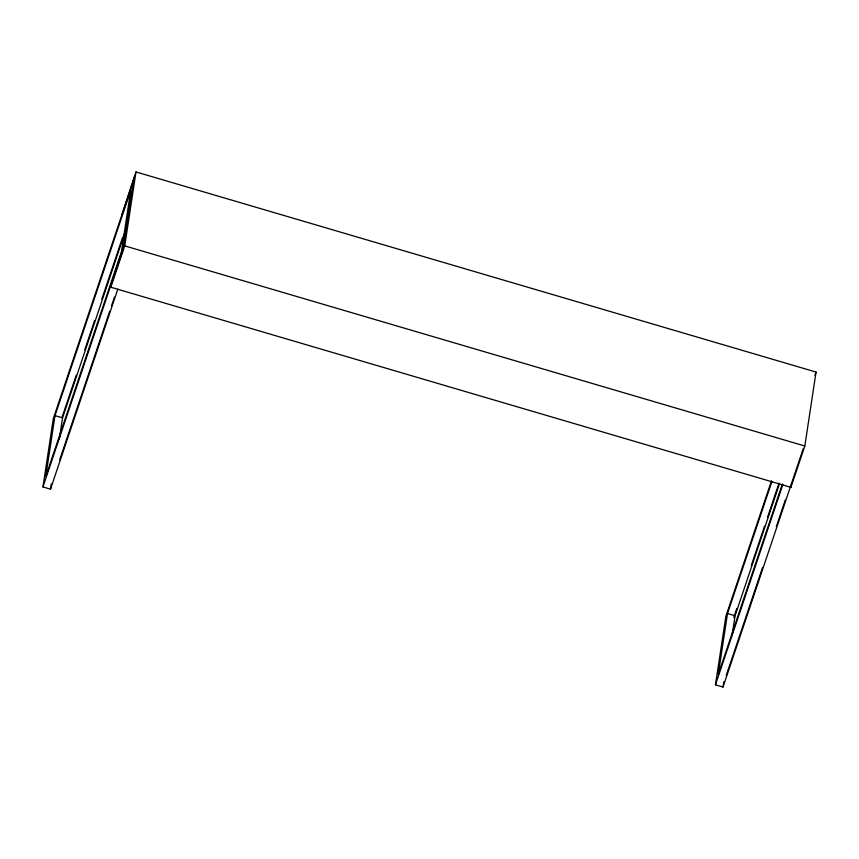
<?xml version="1.0" encoding="UTF-8"?>
<svg xmlns="http://www.w3.org/2000/svg" width="859" height="859" viewBox="0 0 859 859"><rect width="100%" height="100%" fill="white"/><g stroke="black" fill="none" stroke-linecap="round" stroke-linejoin="round"><path stroke-width="1.29" d="M117.855 289.032L50.509 489.168L42.95 486.935L53.333 418.548L133.478 180.411M54.997 415.627L45.742 476.627L121.43 251.719L130.686 190.719L54.997 415.627L62.557 417.85L59.335 439.067M50.509 489.168L51.304 483.907M133.757 178.565L135.98 171.95L816.05 372.065L804.819 446.004L790.903 487.343L110.843 287.228L111.402 283.534M121.795 215.137L133.199 180.218M132.92 182.065L133.897 177.641L123.095 248.809L42.95 486.935M110.843 287.228L124.759 245.889L135.98 171.95M803.154 448.913L723.02 687.05L715.461 684.827L725.844 616.44L771.457 480.9M771.983 481.373L727.509 613.519L718.242 674.519L782.388 483.918M723.02 687.05L723.815 681.788M732.051 635.628L735.068 615.742L779.543 483.596M790.903 487.343L791.279 484.884M62.17 416.969L76.236 375.168M84.762 349.838L94.565 320.697M101.813 299.168L122.708 237.105M62.557 417.85L124.995 232.338M59.711 459.79L109.737 311.13M111.455 306.04L114.44 297.15M814.933 375.372L816.05 372.065M733.833 617.396L736.807 608.526M751.303 565.458L764.521 526.191M767.506 517.322L779.016 483.123M715.461 684.827L782.807 484.691M726.231 675.475L762.577 567.466M776.268 526.803L785.244 500.121M124.759 245.889L804.819 446.004M727.509 613.519L735.068 615.742"/></g></svg>
